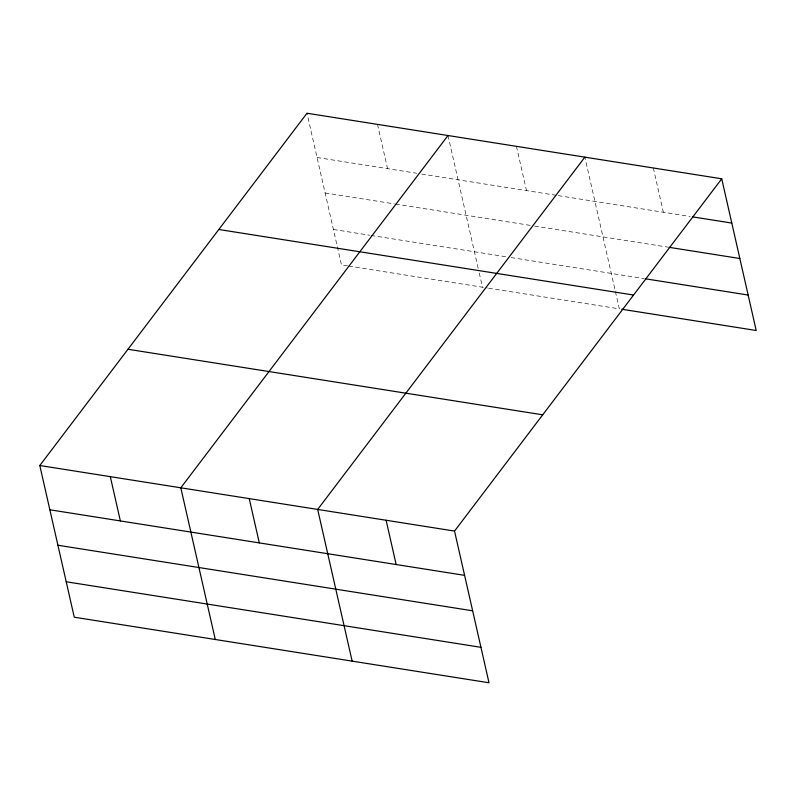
<?xml version="1.0" encoding="UTF-8"?>
<svg xmlns="http://www.w3.org/2000/svg" width="796" height="796" viewBox="0 0 796 796"><rect width="100%" height="100%" fill="white"/><g stroke="black" fill="none" stroke-linecap="round" stroke-linejoin="round"><path stroke-width="0.6" stroke-dasharray="3.98 2.98" d="M317.057 157.499L416.736 173.259M421.601 174.025L557.051 195.438M558.275 195.627L690.251 216.492M325.116 192.95L394.398 203.905M395.622 204.094L530.892 225.477M534.554 226.064L667.754 247.118M333.415 229.477L369.881 235.238M371.095 235.437L506.196 256.79M511.082 257.566L644.272 278.62M347.544 265.884L341.464 264.929L306.997 113.231M348.757 266.083L487.361 287.993M488.585 288.182L619.338 308.848L584.871 157.15M653.307 167.966L663.367 212.243M516.445 146.335L526.504 190.612M448.009 135.519L478.177 268.312M479.252 273.038L482.475 287.217M377.503 124.375L387.562 168.643"/><path stroke-width="1.19" d="M721.733 178.792L454.536 531.071L489.003 682.769L74.267 617.208L39.8 465.511L306.997 113.231L721.733 178.792L756.2 330.489L621.785 309.236M448.009 135.519L180.811 487.809L215.278 639.506M584.871 157.15L317.674 509.44L352.14 661.138M692.689 216.88L731.793 223.059M668.968 247.307L739.852 258.511M645.496 278.809L748.15 295.037M218.82 229.487L633.556 295.037M127.977 349.265L542.713 414.815M39.8 465.511L454.536 531.071M49.859 509.788L464.595 575.349M57.909 545.24L472.645 610.801M66.207 581.767L480.943 647.317M386.1 520.256L396.159 564.533M249.238 498.624L259.297 542.902M110.306 476.665L120.365 520.932"/></g></svg>
